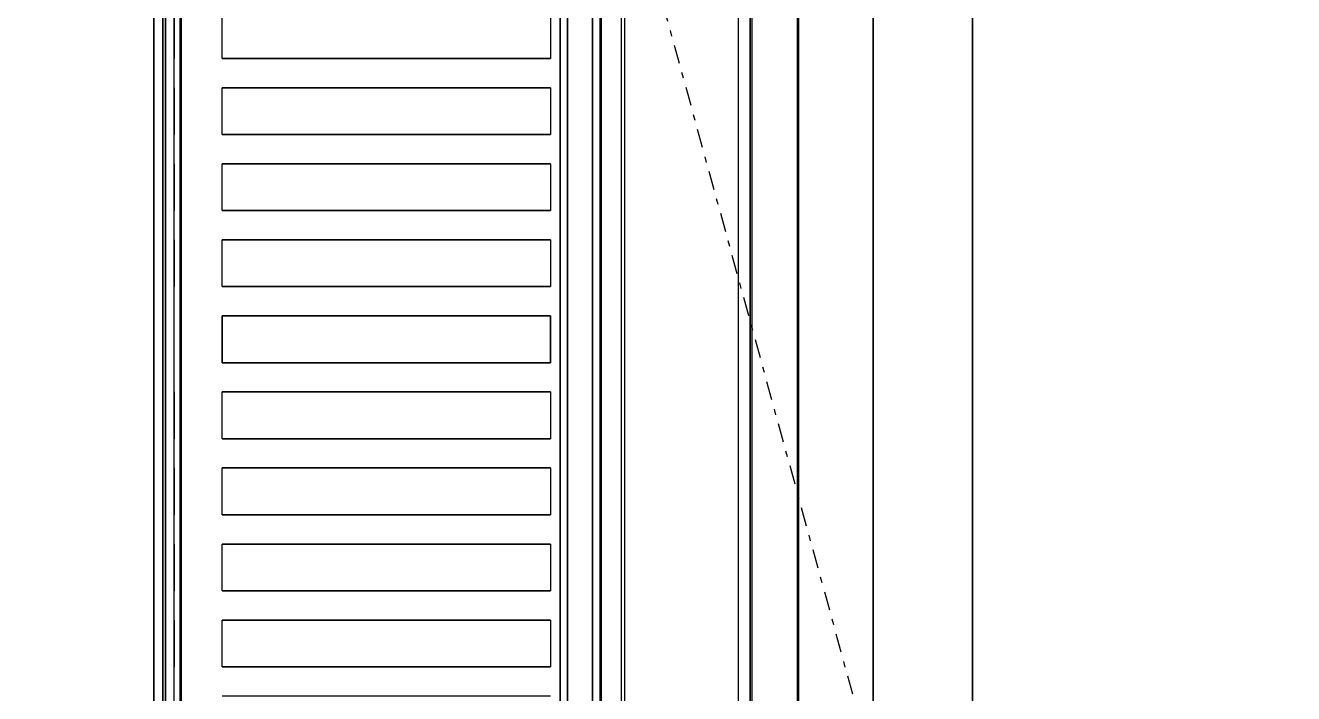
# Model space of a CAD drawing. Header units: millimetres. Extents: x 45 to 25350, y 77 to 5059.
# Drawn here: x 22147.8 to 22169.49, y 4035.64 to 4047.06 of the extents above; entities that cross this region are included whole.
import ezdxf

# ---------------------------------------------------------------- set-up
doc = ezdxf.new("R2010")
doc.units = ezdxf.units.MM
doc.header["$LTSCALE"] = 5
doc.linetypes.add('DASHED2', pattern=[9.525, 6.35, -3.175])
doc.linetypes.add('TRATTO-PUNTO', pattern=[1, 0.5, -0.25, 0, -0.25])
for name, color, linetype in [('200-EquipBorder-2d', 9, 'Continuous'), ('200-EquipHidden-2D', 53, 'DASHED2'), ('200-EquipInternal-2d', 252, 'Continuous'), ('200-EquipSteel-3d', 9, 'Continuous'), ('HG-001 Duvar', 6, 'Continuous')]:
    doc.layers.add(name, color=color, linetype=linetype)
doc.layers.add('200-InsPoint-3D', color=3, linetype='Continuous', plot=False)

# ---------------------------------------------------------------- blocks, each defined once
blk = doc.blocks.new('ELECTROLUX-MC7-BODY400X250')
at = {"layer": '200-EquipBorder-2d'}
blk.add_line((0, 0), (400, 0), dxfattribs=at)
at = {"layer": '200-EquipInternal-2d'}
blk.add_line((0, -80), (400, -80), dxfattribs=at)
at = {"layer": '200-EquipSteel-3d'}
for points, invisible_edges in [([(0, -0.34, 912.22), (0, 0, 910.5), (400, 0, 910.5), (400, -0.34, 912.22)], 8), ([(0, 0, 902.7), (0, -0.13, 901.81), (400, -0.13, 901.81), (400, 0, 902.7)], 2), ([(0, -0.13, 901.81), (0, -0.54, 901.01), (400, -0.54, 901.01), (400, -0.13, 901.81)], 10), ([(0, -1.32, 913.68), (0, -0.34, 912.22), (400, -0.34, 912.22), (400, -1.32, 913.68)], 10), ([(0, -0.54, 901.01), (0, -1.19, 900.39), (400, -1.19, 900.39), (400, -0.54, 901.01)], 10), ([(0, -1.19, 900.39), (0, -2, 900), (400, -2, 900), (400, -1.19, 900.39)], 8), ([(0, -2.78, 914.66), (0, -1.32, 913.68), (400, -1.32, 913.68), (400, -2.78, 914.66)], 10), ([(0, -4.5, 915), (0, -2.78, 914.66), (400, -2.78, 914.66), (400, -4.5, 915)], 2), ([(0, -71.6, 914.58), (0, -69.5, 915), (400, -69.5, 915), (400, -71.6, 914.58)], 8), ([(0, -73.39, 913.39), (0, -71.6, 914.58), (400, -71.6, 914.58), (400, -73.39, 913.39)], 10), ([(0, -74.58, 911.6), (0, -73.39, 913.39), (400, -73.39, 913.39), (400, -74.58, 911.6)], 10), ([(0, -75, 909.5), (0, -74.58, 911.6), (400, -74.58, 911.6), (400, -75, 909.5)], 2), ([(0, -75.45, 903.59), (0, -75, 905.7), (400, -75, 905.7), (400, -75.45, 903.59)], 8), ([(0, -76.64, 901.78), (0, -75.45, 903.59), (400, -75.45, 903.59), (400, -76.64, 901.78)], 10), ([(0, -78.4, 900.53), (0, -76.64, 901.78), (400, -76.64, 901.78), (400, -78.4, 900.53)], 10), ([(0, -80.5, 900), (0, -78.4, 900.53), (400, -78.4, 900.53), (400, -80.5, 900)], 2)]:
    blk.add_3dface(points, dxfattribs=dict(at, invisible_edges=invisible_edges))
for points in [[(0, 0, 910.5), (0, 0, 902.7), (400, 0, 902.7), (400, 0, 910.5)], [(0, -2, 724), (0, -2, 900), (400, -2, 900), (400, -2, 724)], [(0, -2, 724), (0, -102, 724), (400, -102, 724), (400, -2, 724)], [(0, -69.5, 915), (0, -4.5, 915), (400, -4.5, 915), (400, -69.5, 915)], [(0, -75, 905.7), (0, -75, 909.5), (400, -75, 909.5), (400, -75, 905.7)], [(0, -655, 650), (0, -102, 650), (400, -102, 650), (400, -655, 650)], [(0, -102, 650), (400, -102, 650), (400, -102, 724), (0, -102, 724)]]:
    blk.add_3dface(points, dxfattribs=at)
blk = doc.blocks.new('ELECTROLUX-MC-CAMINO400')
at = {"layer": '200-EquipInternal-2d'}
for points in [[(0, -0.21), (400, -0.21), (400, -75.21), (0, -75.21)], [(170, -10.37), (178, -10.37), (178, -66.52), (170, -66.52)], [(183, -10.37), (191, -10.37), (191, -66.52), (183, -66.52)], [(196, -10.37), (204, -10.37), (204, -66.52), (196, -66.52)], [(209, -10.37), (217, -10.37), (217, -66.52), (209, -66.52)], [(222, -10.37), (230, -10.37), (230, -66.52), (222, -66.52)], [(235, -10.37), (243, -10.37), (243, -66.52), (235, -66.52)], [(248, -10.37), (256, -10.37), (256, -66.52), (248, -66.52)], [(261, -10.37), (269, -10.37), (269, -66.52), (261, -66.52)], [(274, -10.37), (282, -10.37), (282, -66.52), (274, -66.52)]]:
    blk.add_lwpolyline(points, close=True, dxfattribs=at)
at = {"layer": '200-EquipSteel-3d'}
for points in [[(0, -0.21, 917.01), (0, -0.21, 956), (400, -0.21, 956), (400, -0.21, 917.01)], [(0, -69.44, 915), (0, -3.39, 915), (400, -3.39, 915), (400, -69.44, 915)]]:
    blk.add_3dface(points, dxfattribs=at)
for points, invisible_edges in [([(0, -0.21, 956), (0, -0.36, 956.76), (400, -0.36, 956.76), (400, -0.21, 956)], 2), ([(0, -0.25, 916.62), (0, -0.21, 917.01), (400, -0.21, 917.01), (400, -0.25, 916.62)], 8), ([(0, -0.37, 916.23), (0, -0.25, 916.62), (400, -0.25, 916.62), (400, -0.37, 916.23)], 10), ([(0, -0.36, 956.76), (0, -0.78, 957.41), (400, -0.78, 957.41), (400, -0.36, 956.76)], 10), ([(0, -0.56, 915.88), (0, -0.37, 916.23), (400, -0.37, 916.23), (400, -0.56, 915.88)], 10), ([(0, -0.82, 915.58), (0, -0.56, 915.88), (400, -0.56, 915.88), (400, -0.82, 915.58)], 10), ([(0, -0.78, 957.41), (0, -1.43, 957.84), (400, -1.43, 957.84), (400, -0.78, 957.41)], 10), ([(0, -1.41, 915.27), (0, -0.82, 915.58), (400, -0.82, 915.58), (400, -1.41, 915.27)], 10), ([(0, -2.05, 915.07), (0, -1.41, 915.27), (400, -1.41, 915.27), (400, -2.05, 915.07)], 10), ([(0, -1.43, 957.84), (0, -2.19, 958), (400, -2.19, 958), (400, -1.43, 957.84)], 8), ([(0, -2.72, 914.98), (0, -2.05, 915.07), (400, -2.05, 915.07), (400, -2.72, 914.98)], 10), ([(0, -3.39, 915), (0, -2.72, 914.98), (400, -2.72, 914.98), (400, -3.39, 915)], 2), ([(165, -2.19, 958), (170, -2.19, 958), (170, -10.37, 957.76), (165, -10.37, 957.76)], 14), ([(170, -10.37, 957.76), (178, -10.37, 957.76), (178, -2.19, 958), (170, -2.19, 958)], 10), ([(178, -2.19, 958), (183, -2.19, 958), (183, -10.37, 957.76), (178, -10.37, 957.76)], 14), ([(183, -10.37, 957.76), (191, -10.37, 957.76), (191, -2.19, 958), (183, -2.19, 958)], 10), ([(191, -2.19, 958), (196, -2.19, 958), (196, -10.37, 957.76), (191, -10.37, 957.76)], 14), ([(196, -10.37, 957.76), (204, -10.37, 957.76), (204, -2.19, 958), (196, -2.19, 958)], 10), ([(204, -2.19, 958), (209, -2.19, 958), (209, -10.37, 957.76), (204, -10.37, 957.76)], 14), ([(209, -10.37, 957.76), (217, -10.37, 957.76), (217, -2.19, 958), (209, -2.19, 958)], 10), ([(217, -2.19, 958), (222, -2.19, 958), (222, -10.37, 957.76), (217, -10.37, 957.76)], 14), ([(230, -10.37, 957.76), (222, -10.37, 957.76), (222, -2.19, 958), (230, -2.19, 958)], 10), ([(230, -2.19, 958), (235, -2.19, 958), (235, -10.37, 957.76), (230, -10.37, 957.76)], 14), ([(235, -10.37, 957.76), (243, -10.37, 957.76), (243, -2.19, 958), (235, -2.19, 958)], 10), ([(243, -2.19, 958), (248, -2.19, 958), (248, -10.37, 957.76), (243, -10.37, 957.76)], 14), ([(248, -10.37, 957.76), (256, -10.37, 957.76), (256, -2.19, 958), (248, -2.19, 958)], 10), ([(256, -2.19, 958), (261, -2.19, 958), (261, -10.37, 957.76), (256, -10.37, 957.76)], 14), ([(261, -10.37, 957.76), (269, -10.37, 957.76), (269, -2.19, 958), (261, -2.19, 958)], 10), ([(269, -2.19, 958), (274, -2.19, 958), (274, -10.37, 957.76), (269, -10.37, 957.76)], 14), ([(274, -10.37, 957.76), (282, -10.37, 957.76), (282, -2.19, 958), (274, -2.19, 958)], 10), ([(165, -17.47, 956.91), (165, -10.37, 957.76), (170, -10.37, 957.76), (170, -17.47, 956.91)], 10), ([(178, -17.47, 956.91), (178, -10.37, 957.76), (183, -10.37, 957.76), (183, -17.47, 956.91)], 10), ([(191, -17.47, 956.91), (191, -10.37, 957.76), (196, -10.37, 957.76), (196, -17.47, 956.91)], 10), ([(204, -17.47, 956.91), (204, -10.37, 957.76), (209, -10.37, 957.76), (209, -17.47, 956.91)], 10), ([(217, -17.47, 956.91), (217, -10.37, 957.76), (222, -10.37, 957.76), (222, -17.47, 956.91)], 10), ([(230, -17.47, 956.91), (230, -10.37, 957.76), (235, -10.37, 957.76), (235, -17.47, 956.91)], 10), ([(243, -17.47, 956.91), (243, -10.37, 957.76), (248, -10.37, 957.76), (248, -17.47, 956.91)], 10), ([(256, -17.47, 956.91), (256, -10.37, 957.76), (261, -10.37, 957.76), (261, -17.47, 956.91)], 10), ([(269, -17.47, 956.91), (269, -10.37, 957.76), (274, -10.37, 957.76), (274, -17.47, 956.91)], 10), ([(165, -24.48, 955.45), (165, -17.47, 956.91), (170, -17.47, 956.91), (170, -24.48, 955.45)], 10), ([(178, -24.48, 955.45), (178, -17.47, 956.91), (183, -17.47, 956.91), (183, -24.48, 955.45)], 10), ([(191, -24.48, 955.45), (191, -17.47, 956.91), (196, -17.47, 956.91), (196, -24.48, 955.45)], 10), ([(204, -24.48, 955.45), (204, -17.47, 956.91), (209, -17.47, 956.91), (209, -24.48, 955.45)], 10), ([(217, -24.48, 955.45), (217, -17.47, 956.91), (222, -17.47, 956.91), (222, -24.48, 955.45)], 10), ([(230, -24.48, 955.45), (230, -17.47, 956.91), (235, -17.47, 956.91), (235, -24.48, 955.45)], 10), ([(243, -24.48, 955.45), (243, -17.47, 956.91), (248, -17.47, 956.91), (248, -24.48, 955.45)], 10), ([(256, -24.48, 955.45), (256, -17.47, 956.91), (261, -17.47, 956.91), (261, -24.48, 955.45)], 10), ([(269, -24.48, 955.45), (269, -17.47, 956.91), (274, -17.47, 956.91), (274, -24.48, 955.45)], 10), ([(165, -31.33, 953.39), (165, -24.48, 955.45), (170, -24.48, 955.45), (170, -31.33, 953.39)], 10), ([(178, -31.33, 953.39), (178, -24.48, 955.45), (183, -24.48, 955.45), (183, -31.33, 953.39)], 10), ([(191, -31.33, 953.39), (191, -24.48, 955.45), (196, -24.48, 955.45), (196, -31.33, 953.39)], 10), ([(204, -31.33, 953.39), (204, -24.48, 955.45), (209, -24.48, 955.45), (209, -31.33, 953.39)], 10), ([(217, -31.33, 953.39), (217, -24.48, 955.45), (222, -24.48, 955.45), (222, -31.33, 953.39)], 10), ([(230, -31.33, 953.39), (230, -24.48, 955.45), (235, -24.48, 955.45), (235, -31.33, 953.39)], 10), ([(243, -31.33, 953.39), (243, -24.48, 955.45), (248, -24.48, 955.45), (248, -31.33, 953.39)], 10), ([(256, -31.33, 953.39), (256, -24.48, 955.45), (261, -24.48, 955.45), (261, -31.33, 953.39)], 10), ([(269, -31.33, 953.39), (269, -24.48, 955.45), (274, -24.48, 955.45), (274, -31.33, 953.39)], 10), ([(165, -37.98, 950.75), (165, -31.33, 953.39), (170, -31.33, 953.39), (170, -37.98, 950.75)], 10), ([(178, -37.98, 950.75), (178, -31.33, 953.39), (183, -31.33, 953.39), (183, -37.98, 950.75)], 10), ([(191, -37.98, 950.75), (191, -31.33, 953.39), (196, -31.33, 953.39), (196, -37.98, 950.75)], 10), ([(204, -37.98, 950.75), (204, -31.33, 953.39), (209, -31.33, 953.39), (209, -37.98, 950.75)], 10), ([(217, -37.98, 950.75), (217, -31.33, 953.39), (222, -31.33, 953.39), (222, -37.98, 950.75)], 10), ([(230, -37.98, 950.75), (230, -31.33, 953.39), (235, -31.33, 953.39), (235, -37.98, 950.75)], 10), ([(243, -37.98, 950.75), (243, -31.33, 953.39), (248, -31.33, 953.39), (248, -37.98, 950.75)], 10), ([(256, -37.98, 950.75), (256, -31.33, 953.39), (261, -31.33, 953.39), (261, -37.98, 950.75)], 10), ([(269, -37.98, 950.75), (269, -31.33, 953.39), (274, -31.33, 953.39), (274, -37.98, 950.75)], 10), ([(165, -44.37, 947.54), (165, -37.98, 950.75), (170, -37.98, 950.75), (170, -44.37, 947.54)], 10), ([(178, -44.37, 947.54), (178, -37.98, 950.75), (183, -37.98, 950.75), (183, -44.37, 947.54)], 10), ([(191, -44.37, 947.54), (191, -37.98, 950.75), (196, -37.98, 950.75), (196, -44.37, 947.54)], 10), ([(204, -44.37, 947.54), (204, -37.98, 950.75), (209, -37.98, 950.75), (209, -44.37, 947.54)], 10), ([(217, -44.37, 947.54), (217, -37.98, 950.75), (222, -37.98, 950.75), (222, -44.37, 947.54)], 10), ([(230, -44.37, 947.54), (230, -37.98, 950.75), (235, -37.98, 950.75), (235, -44.37, 947.54)], 10), ([(243, -44.37, 947.54), (243, -37.98, 950.75), (248, -37.98, 950.75), (248, -44.37, 947.54)], 10), ([(256, -44.37, 947.54), (256, -37.98, 950.75), (261, -37.98, 950.75), (261, -44.37, 947.54)], 10), ([(269, -44.37, 947.54), (269, -37.98, 950.75), (274, -37.98, 950.75), (274, -44.37, 947.54)], 10), ([(165, -50.47, 943.8), (165, -44.37, 947.54), (170, -44.37, 947.54), (170, -50.47, 943.8)], 10), ([(178, -50.47, 943.8), (178, -44.37, 947.54), (183, -44.37, 947.54), (183, -50.47, 943.8)], 10), ([(191, -50.47, 943.8), (191, -44.37, 947.54), (196, -44.37, 947.54), (196, -50.47, 943.8)], 10), ([(204, -50.47, 943.8), (204, -44.37, 947.54), (209, -44.37, 947.54), (209, -50.47, 943.8)], 10), ([(217, -50.47, 943.8), (217, -44.37, 947.54), (222, -44.37, 947.54), (222, -50.47, 943.8)], 10), ([(230, -50.47, 943.8), (230, -44.37, 947.54), (235, -44.37, 947.54), (235, -50.47, 943.8)], 10), ([(243, -50.47, 943.8), (243, -44.37, 947.54), (248, -44.37, 947.54), (248, -50.47, 943.8)], 10), ([(256, -50.47, 943.8), (256, -44.37, 947.54), (261, -44.37, 947.54), (261, -50.47, 943.8)], 10), ([(269, -50.47, 943.8), (269, -44.37, 947.54), (274, -44.37, 947.54), (274, -50.47, 943.8)], 10), ([(165, -56.22, 939.54), (165, -50.47, 943.8), (170, -50.47, 943.8), (170, -56.22, 939.54)], 10), ([(178, -56.22, 939.54), (178, -50.47, 943.8), (183, -50.47, 943.8), (183, -56.22, 939.54)], 10), ([(191, -56.22, 939.54), (191, -50.47, 943.8), (196, -50.47, 943.8), (196, -56.22, 939.54)], 10), ([(204, -56.22, 939.54), (204, -50.47, 943.8), (209, -50.47, 943.8), (209, -56.22, 939.54)], 10), ([(217, -56.22, 939.54), (217, -50.47, 943.8), (222, -50.47, 943.8), (222, -56.22, 939.54)], 10), ([(230, -56.22, 939.54), (230, -50.47, 943.8), (235, -50.47, 943.8), (235, -56.22, 939.54)], 10), ([(243, -56.22, 939.54), (243, -50.47, 943.8), (248, -50.47, 943.8), (248, -56.22, 939.54)], 10), ([(256, -56.22, 939.54), (256, -50.47, 943.8), (261, -50.47, 943.8), (261, -56.22, 939.54)], 10), ([(269, -56.22, 939.54), (269, -50.47, 943.8), (274, -50.47, 943.8), (274, -56.22, 939.54)], 10), ([(165, -61.59, 934.81), (165, -56.22, 939.54), (170, -56.22, 939.54), (170, -61.59, 934.81)], 10), ([(178, -61.59, 934.81), (178, -56.22, 939.54), (183, -56.22, 939.54), (183, -61.59, 934.81)], 10), ([(191, -61.59, 934.81), (191, -56.22, 939.54), (196, -56.22, 939.54), (196, -61.59, 934.81)], 10), ([(204, -61.59, 934.81), (204, -56.22, 939.54), (209, -56.22, 939.54), (209, -61.59, 934.81)], 10), ([(217, -61.59, 934.81), (217, -56.22, 939.54), (222, -56.22, 939.54), (222, -61.59, 934.81)], 10), ([(230, -61.59, 934.81), (230, -56.22, 939.54), (235, -56.22, 939.54), (235, -61.59, 934.81)], 10), ([(243, -61.59, 934.81), (243, -56.22, 939.54), (248, -56.22, 939.54), (248, -61.59, 934.81)], 10), ([(256, -61.59, 934.81), (256, -56.22, 939.54), (261, -56.22, 939.54), (261, -61.59, 934.81)], 10), ([(269, -61.59, 934.81), (269, -56.22, 939.54), (274, -56.22, 939.54), (274, -61.59, 934.81)], 10), ([(165, -66.52, 929.63), (165, -61.59, 934.81), (170, -61.59, 934.81), (170, -66.52, 929.63)], 10), ([(178, -66.52, 929.63), (178, -61.59, 934.81), (183, -61.59, 934.81), (183, -66.52, 929.63)], 10), ([(191, -66.52, 929.63), (191, -61.59, 934.81), (196, -61.59, 934.81), (196, -66.52, 929.63)], 10), ([(204, -66.52, 929.63), (204, -61.59, 934.81), (209, -61.59, 934.81), (209, -66.52, 929.63)], 10), ([(217, -66.52, 929.63), (217, -61.59, 934.81), (222, -61.59, 934.81), (222, -66.52, 929.63)], 10), ([(230, -66.52, 929.63), (230, -61.59, 934.81), (235, -61.59, 934.81), (235, -66.52, 929.63)], 10), ([(243, -66.52, 929.63), (243, -61.59, 934.81), (248, -61.59, 934.81), (248, -66.52, 929.63)], 10), ([(256, -66.52, 929.63), (256, -61.59, 934.81), (261, -61.59, 934.81), (261, -66.52, 929.63)], 10), ([(269, -66.52, 929.63), (269, -61.59, 934.81), (274, -61.59, 934.81), (274, -66.52, 929.63)], 10), ([(165, -71, 924.05), (170, -71, 924.05), (170, -66.52, 929.63), (165, -66.52, 929.63)], 15), ([(170, -71, 924.05), (178, -71, 924.05), (178, -66.52, 929.63), (170, -66.52, 929.63)], 11), ([(178, -71, 924.05), (183, -71, 924.05), (183, -66.52, 929.63), (178, -66.52, 929.63)], 15), ([(183, -71, 924.05), (191, -71, 924.05), (191, -66.52, 929.63), (183, -66.52, 929.63)], 11), ([(191, -71, 924.05), (196, -71, 924.05), (196, -66.52, 929.63), (191, -66.52, 929.63)], 15), ([(196, -71, 924.05), (204, -71, 924.05), (204, -66.52, 929.63), (196, -66.52, 929.63)], 11), ([(204, -71, 924.05), (209, -71, 924.05), (209, -66.52, 929.63), (204, -66.52, 929.63)], 15), ([(209, -71, 924.05), (217, -71, 924.05), (217, -66.52, 929.63), (209, -66.52, 929.63)], 11), ([(217, -71, 924.05), (222, -71, 924.05), (222, -66.52, 929.63), (217, -66.52, 929.63)], 15), ([(230, -71, 924.05), (222, -71, 924.05), (222, -66.52, 929.63), (230, -66.52, 929.63)], 11), ([(230, -71, 924.05), (235, -71, 924.05), (235, -66.52, 929.63), (230, -66.52, 929.63)], 15), ([(235, -71, 924.05), (243, -71, 924.05), (243, -66.52, 929.63), (235, -66.52, 929.63)], 11), ([(243, -71, 924.05), (248, -71, 924.05), (248, -66.52, 929.63), (243, -66.52, 929.63)], 15), ([(248, -71, 924.05), (256, -71, 924.05), (256, -66.52, 929.63), (248, -66.52, 929.63)], 11), ([(256, -71, 924.05), (261, -71, 924.05), (261, -66.52, 929.63), (256, -66.52, 929.63)], 15), ([(261, -71, 924.05), (269, -71, 924.05), (269, -66.52, 929.63), (261, -66.52, 929.63)], 11), ([(269, -71, 924.05), (274, -71, 924.05), (274, -66.52, 929.63), (269, -66.52, 929.63)], 15), ([(274, -71, 924.05), (282, -71, 924.05), (282, -66.52, 929.63), (274, -66.52, 929.63)], 11), ([(0, -70.76, 915.05), (0, -69.44, 915), (400, -69.44, 915), (400, -70.76, 915.05)], 8), ([(0, -72.06, 915.25), (0, -70.76, 915.05), (400, -70.76, 915.05), (400, -72.06, 915.25)], 10), ([(0, -74.97, 918.1), (0, -71, 924.05), (400, -71, 924.05), (400, -74.97, 918.1)], 2), ([(0, -73.33, 915.6), (0, -72.06, 915.25), (400, -72.06, 915.25), (400, -73.33, 915.6)], 10), ([(0, -74.56, 916.08), (0, -73.33, 915.6), (400, -73.33, 915.6), (400, -74.56, 916.08)], 10), ([(0, -74.96, 916.48), (0, -74.56, 916.08), (400, -74.56, 916.08), (400, -74.96, 916.48)], 10), ([(0, -75.18, 917), (0, -74.96, 916.48), (400, -74.96, 916.48), (400, -75.18, 917)], 10), ([(0, -74.97, 918.1), (0, -75.18, 917.57), (400, -75.18, 917.57), (400, -74.97, 918.1)], 2), ([(0, -75.18, 917.57), (0, -75.18, 917), (400, -75.18, 917), (400, -75.18, 917.57)], 10)]:
    blk.add_3dface(points, dxfattribs=dict(at, invisible_edges=invisible_edges))
blk = doc.blocks.new('ELECTROLUX-MC7-FRYERTOP-400')
at = {"layer": '200-EquipInternal-2d'}
for p, q in [((35, -102.31), (365, -102.31)), ((35, -110.31), (365, -110.31))]:
    blk.add_line(p, q, dxfattribs=at)
for points in [[(375, -140), (375, -565, -0.414214), (335, -605), (65, -605, -0.414214), (25, -565), (25, -140, -0.414214), (65, -100), (335, -100, -0.414214)], [(92.5, -520), (307.5, -520, 0.414214), (327.5, -500), (327.5, -160, 0.414214), (307.5, -140), (92.5, -140, 0.414214), (72.5, -160), (72.5, -500, 0.414214)]]:
    blk.add_lwpolyline(points, format="xyb", close=True, dxfattribs=at)
at = {"layer": '200-EquipSteel-3d'}
for points, invisible_edges in [([(65, -100, 900), (335, -100, 900), (400, -80.5, 900), (0, -80.5, 900)], 11), ([(335, -100, 900), (333.89, -110, 890), (66.11, -110, 890), (65, -100, 900)], 5), ([(65, -110, 890), (92.5, -140, 890), (307.5, -140, 890), (335, -110, 890)], 5), ([(311.4, -140.38, 730), (88.6, -140.38, 730), (84.85, -141.52, 730), (315.15, -141.52, 730)], 5), ([(92.5, -140, 730), (307.5, -140, 730), (311.4, -140.38, 730), (88.6, -140.38, 730)], 4), ([(84.85, -141.52, 730), (315.15, -141.52, 730), (318.61, -143.37, 730), (81.39, -143.37, 730)], 5), ([(318.61, -143.37, 730), (81.39, -143.37, 730), (78.36, -145.86, 730), (321.64, -145.86, 730)], 5), ([(78.36, -145.86, 730), (321.64, -145.86, 730), (324.13, -148.89, 730), (75.87, -148.89, 730)], 5), ([(324.13, -148.89, 730), (75.87, -148.89, 730), (74.02, -152.35, 730), (325.98, -152.35, 730)], 5), ([(74.02, -152.35, 730), (325.98, -152.35, 730), (327.12, -156.1, 730), (72.88, -156.1, 730)], 5), ([(327.12, -156.1, 730), (72.88, -156.1, 730), (72.5, -160, 730), (327.5, -160, 730)], 5), ([(72.5, -500, 730), (327.5, -500, 730), (327.5, -160, 730), (72.5, -160, 730)], 5)]:
    blk.add_3dface(points, dxfattribs=dict(at, invisible_edges=invisible_edges))
blk.add_3dface([(92.5, -140, 890), (92.5, -140, 730), (307.5, -140, 730), (307.5, -140, 890)], dxfattribs=at)
blk = doc.blocks.new('E7FRED1E00')
for name, p in [('ELECTROLUX-MC7-BODY400X250', (0, 0)), ('ELECTROLUX-MC-CAMINO400', (0, -1.29)), ('ELECTROLUX-MC7-FRYERTOP-400', (0, 0))]:
    blk.add_blockref(name, p)
blk = doc.blocks.new('E7BAND00O0')
at = {"layer": '200-EquipHidden-2D'}
blk.add_lwpolyline([(0, -102), (400, -102), (400, -655), (0, -655)], close=True, dxfattribs=at)
at = {"layer": '200-EquipSteel-3d'}
for points in [[(21, -102, 650), (379, -102, 650), (379, -102, 200), (21, -102, 200)], [(21, -655, 200), (379, -655, 200), (379, -102, 200), (21, -102, 200)], [(21, -102, 650), (21, -123, 650), (379, -123, 650), (379, -102, 650)], [(21, -655, 245), (379, -655, 245), (379, -123, 245), (21, -123, 245)], [(21, -123, 650), (379, -123, 650), (379, -123, 245), (21, -123, 245)]]:
    blk.add_3dface(points, dxfattribs=at)
blk = doc.blocks.new('EP1124T')
at = {"layer": '200-EquipBorder-2d', "linetype": 'TRATTO-PUNTO'}
blk.add_lwpolyline([(0, -1100), (2400, -1100), (2400, 0), (0, 0)], close=True, dxfattribs=at)
at = {"layer": '200-EquipInternal-2d', "linetype": 'TRATTO-PUNTO'}
blk.add_line((0, -1100), (2400, 0), dxfattribs=at)
at = {"layer": '200-InsPoint-3D', "flags": 9}
blk.add_attdef('DISTANG', (0, 0), '', height=1, dxfattribs=at)

msp = doc.modelspace()

# ---------------------------------------------------------------- hatches: boundary and pattern name
at = {"ltscale": 0.5}
h = msp.add_hatch(dxfattribs=at)
h.set_pattern_fill('ANSI31', color=251, scale=30)
h.set_pattern_definition([(45, (24280.266, 18410.9967), (-2.6516504, 2.6516504), [])])
h.paths.add_polyline_path([(21763.422, 4094.474), (22023.384, 4098.963), (22023.021, 4119.96), (21730.1, 4114.902), (21721.79, 4595.08, -0.130845), (22999.271, 4233.912, -0.490921), (22999.351, 4233.948, -0.006684), (23000.203, 4268.186, 0.132238), (21691.262, 4625.367), (21711.964, 3429.136), (22159.106, 3170.979), (22174.106, 3196.96), (22030.234, 3280.024), (22097.77, 3397), (22270.975, 3297), (22270.985, 3297.017), (22281.975, 3316.053), (22090.583, 3426.553), (22020.057, 3425.335), (21775.094, 3421.105, -0.000011), (21771.021, 3655.54), (22030.982, 3660.029), (22030.618, 3681.026), (21770.657, 3676.536, -0.000019)])

# ---------------------------------------------------------------- linework, layer by layer
at = {"layer": 'HG-001 Duvar', "ltscale": 0.5}
msp.add_line((22150.148, 4159.097), (22150.148, 3541.28), dxfattribs=at)

# ---------------------------------------------------------------- block references
at = {"zscale": 0.1, "rotation": 90}
for name, p, xscale, yscale in [('EP1124T', (22149.998, 3679.097), 0.1666666666675383, 0.09999999999854481), ('E7FRED1E00', (22149.998, 4019.097), 0.09999999999999432, 0.09999999999999432), ('E7BAND00O0', (22149.998, 4019.097), 0.09999999999999432, 0.09999999999999432)]:
    msp.add_blockref(name, p, dxfattribs=dict(at, xscale=xscale, yscale=yscale))

doc.saveas('drawing.dxf')
